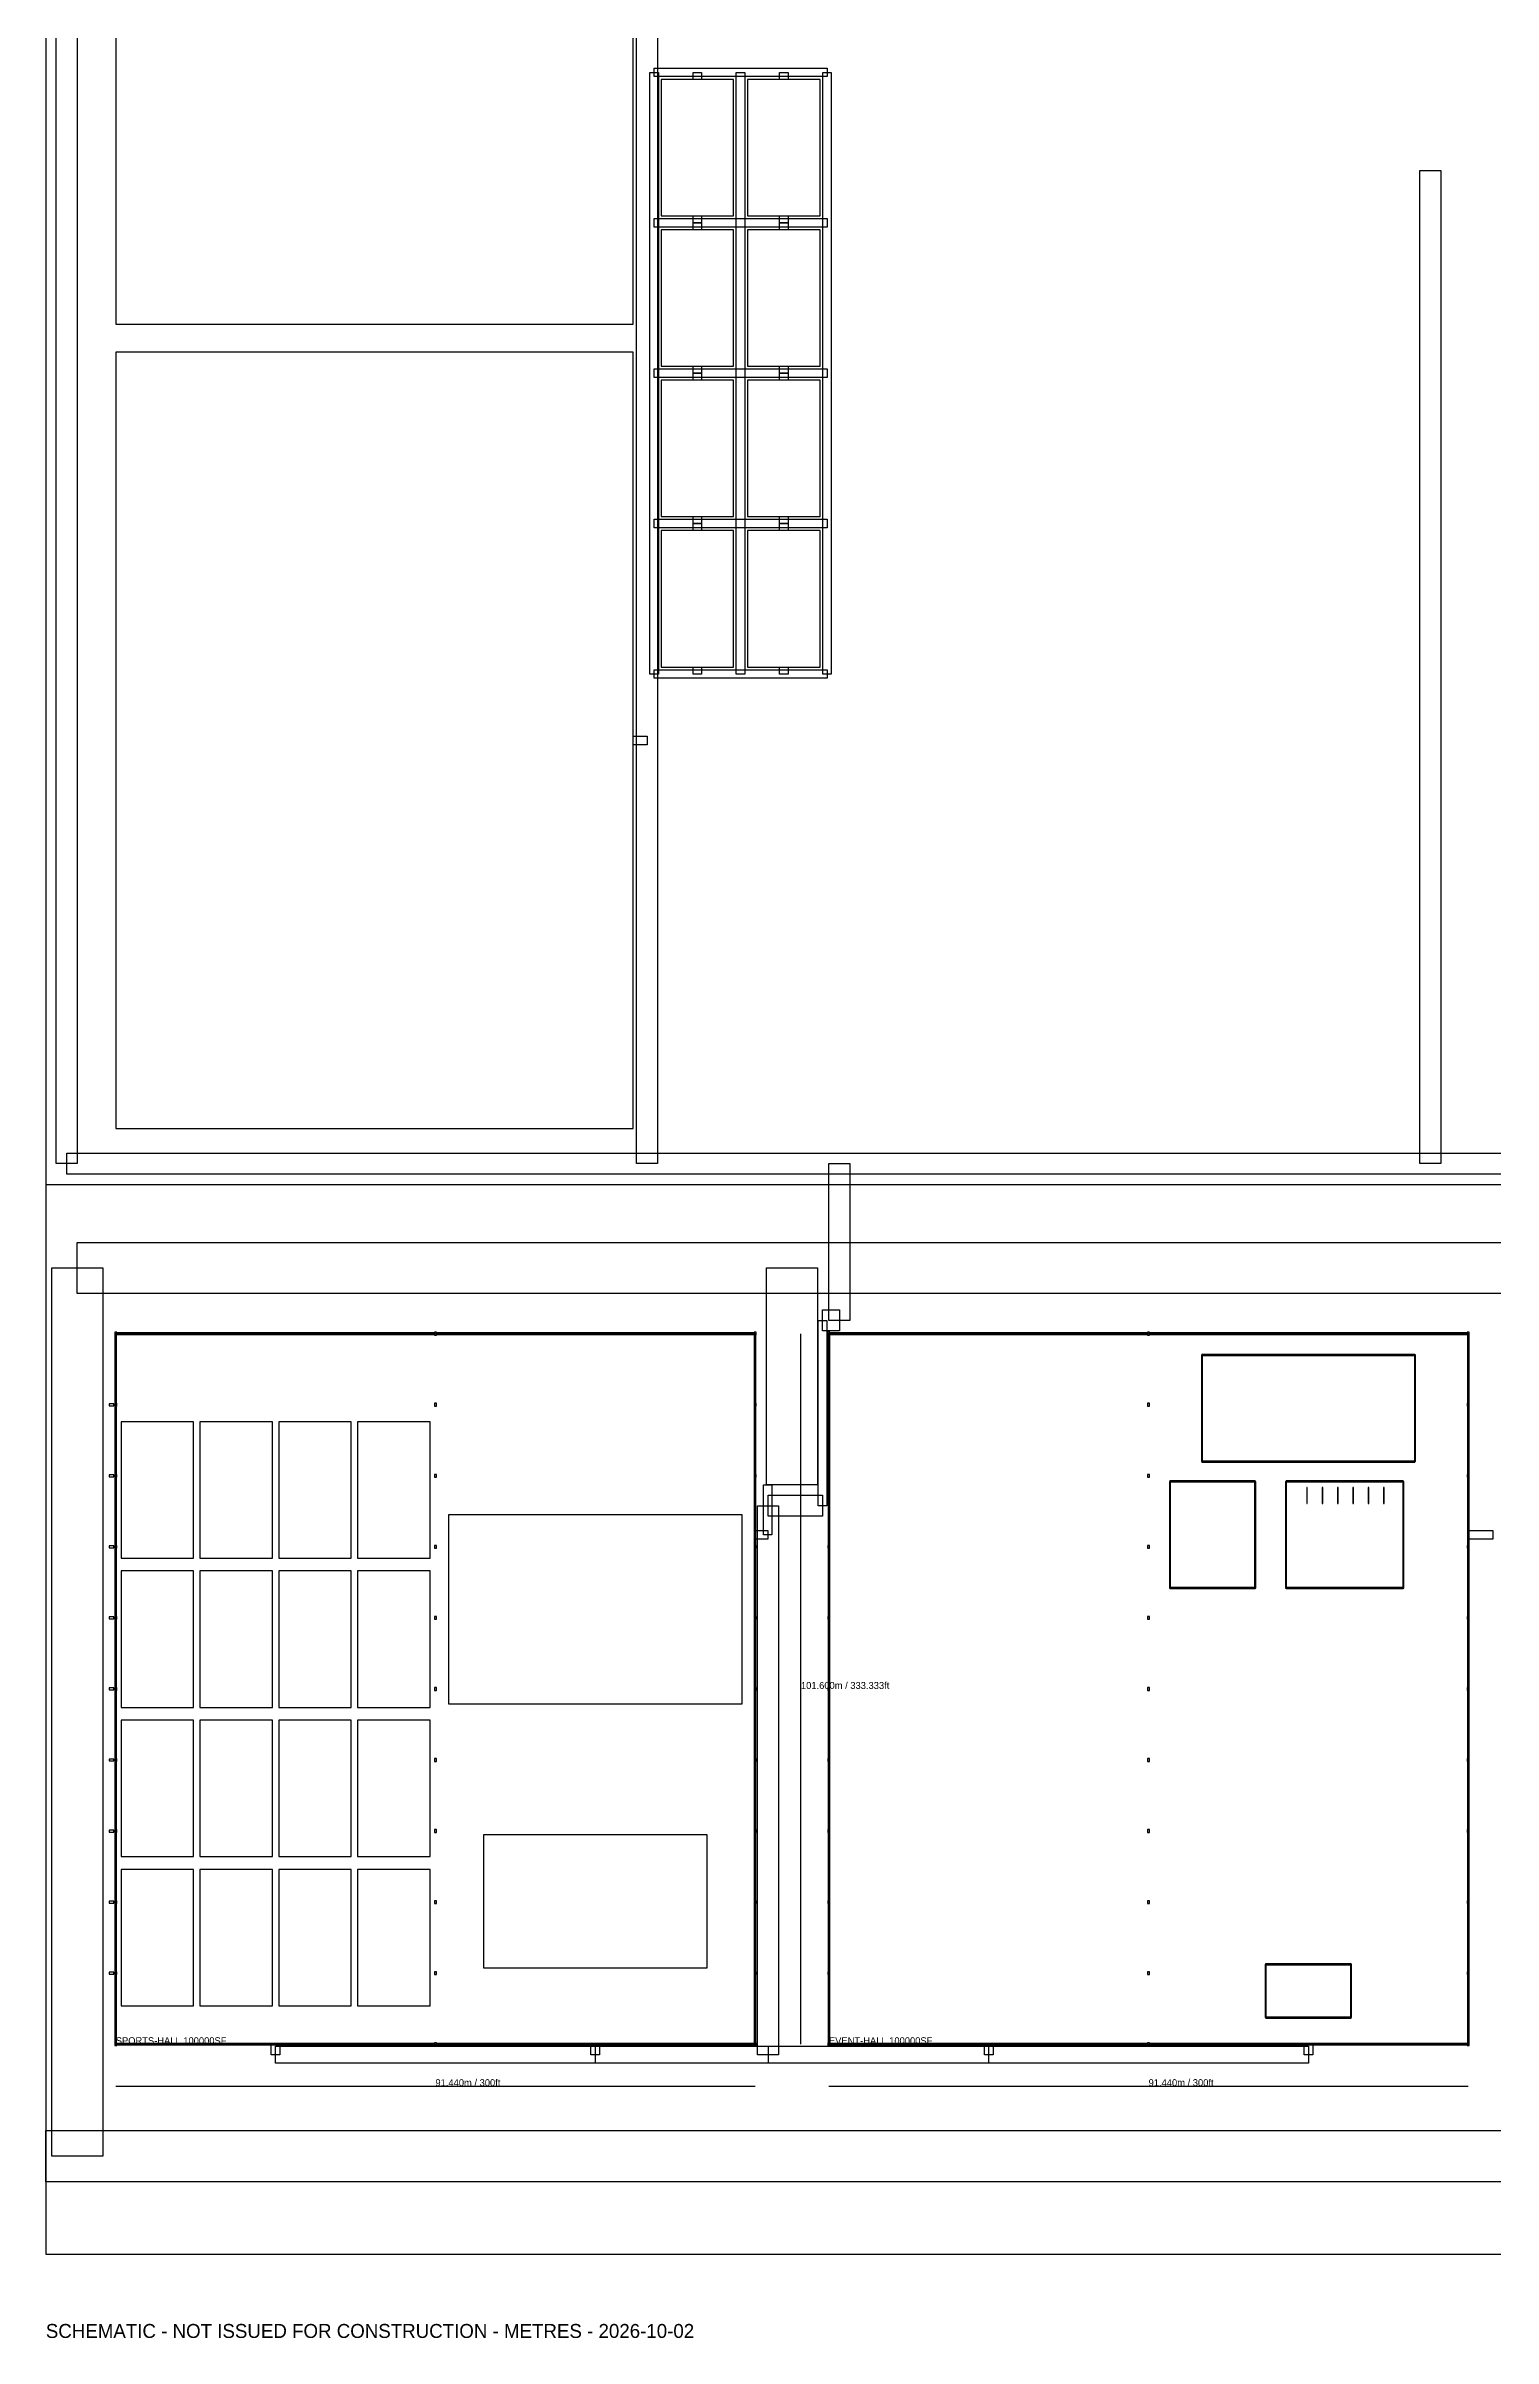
# Model space of a CAD drawing. Header units: metres. Extents: x 0 to 360, y -12 to 510.
# Drawn here: x 0 to 207, y -12 to 315.7 of the extents above; entities that cross this region are included whole.
import ezdxf

# ---------------------------------------------------------------- set-up
doc = ezdxf.new("R2010")
doc.units = ezdxf.units.M
for name, color, linetype in [('ASSUMED_BOUNDARY', 7, 'CONTINUOUS'), ('COURT_FREE_ZONE', 7, 'CONTINUOUS'), ('DIMENSIONS', 7, 'CONTINUOUS'), ('HALL_EVENT-HALL', 7, 'CONTINUOUS'), ('HALL_SPORTS-HALL', 7, 'CONTINUOUS'), ('IFCCOLUMN', 7, 'CONTINUOUS'), ('IFCDOOR', 7, 'CONTINUOUS'), ('IFCWALL', 7, 'CONTINUOUS'), ('NOTES', 7, 'CONTINUOUS'), ('OUTDOOR_30_ACRES', 7, 'CONTINUOUS'), ('SITE_ROADS', 7, 'CONTINUOUS'), ('SITE_WALKS', 7, 'CONTINUOUS')]:
    doc.layers.add(name, color=color, linetype=linetype)

msp = doc.modelspace()

# ---------------------------------------------------------------- linework, layer by layer
at = {"layer": 'ASSUMED_BOUNDARY'}
msp.add_lwpolyline([(0, 0), (360, 0), (340, 152.924433), (340, 510), (0, 510)], close=True, dxfattribs=at)
at = {"layer": 'COURT_FREE_ZONE'}
for points in [[(10, 275.924433), (84, 275.924433), (84, 386.924433), (10, 386.924433)], [(88, 291.446033), (98.3632, 291.446033), (98.3632, 310.953233), (88, 310.953233)], [(100.3632, 291.446033), (110.7264, 291.446033), (110.7264, 310.953233), (100.3632, 310.953233)], [(88, 269.938833), (98.3632, 269.938833), (98.3632, 289.446033), (88, 289.446033)], [(100.3632, 269.938833), (110.7264, 269.938833), (110.7264, 289.446033), (100.3632, 289.446033)], [(10, 160.924433), (84, 160.924433), (84, 271.924433), (10, 271.924433)], [(88, 248.431633), (98.3632, 248.431633), (98.3632, 267.938833), (88, 267.938833)], [(100.3632, 248.431633), (110.7264, 248.431633), (110.7264, 267.938833), (100.3632, 267.938833)], [(88, 226.924433), (98.3632, 226.924433), (98.3632, 246.431633), (88, 246.431633)], [(100.3632, 226.924433), (110.7264, 226.924433), (110.7264, 246.431633), (100.3632, 246.431633)], [(10.762, 99.4944), (21.1252, 99.4944), (21.1252, 119.0016), (10.762, 119.0016)], [(22.0396, 99.4944), (32.4028, 99.4944), (32.4028, 119.0016), (22.0396, 119.0016)], [(33.3172, 99.4944), (43.6804, 99.4944), (43.6804, 119.0016), (33.3172, 119.0016)], [(44.5948, 99.4944), (54.958, 99.4944), (54.958, 119.0016), (44.5948, 119.0016)], [(99.58, 78.6792), (99.58, 105.6792), (57.58, 105.6792), (57.58, 78.6792)], [(10.762, 78.1584), (21.1252, 78.1584), (21.1252, 97.6656), (10.762, 97.6656)], [(22.0396, 78.1584), (32.4028, 78.1584), (32.4028, 97.6656), (22.0396, 97.6656)], [(33.3172, 78.1584), (43.6804, 78.1584), (43.6804, 97.6656), (33.3172, 97.6656)], [(44.5948, 78.1584), (54.958, 78.1584), (54.958, 97.6656), (44.5948, 97.6656)], [(10.762, 56.8224), (21.1252, 56.8224), (21.1252, 76.3296), (10.762, 76.3296)], [(22.0396, 56.8224), (32.4028, 56.8224), (32.4028, 76.3296), (22.0396, 76.3296)], [(33.3172, 56.8224), (43.6804, 56.8224), (43.6804, 76.3296), (33.3172, 76.3296)], [(44.5948, 56.8224), (54.958, 56.8224), (54.958, 76.3296), (44.5948, 76.3296)], [(62.58, 40.9216), (94.58, 40.9216), (94.58, 59.9216), (62.58, 59.9216)], [(10.762, 35.4864), (21.1252, 35.4864), (21.1252, 54.9936), (10.762, 54.9936)], [(22.0396, 35.4864), (32.4028, 35.4864), (32.4028, 54.9936), (22.0396, 54.9936)], [(33.3172, 35.4864), (43.6804, 35.4864), (43.6804, 54.9936), (33.3172, 54.9936)], [(44.5948, 35.4864), (54.958, 35.4864), (54.958, 54.9936), (44.5948, 54.9936)]]:
    msp.add_lwpolyline(points, close=True, dxfattribs=at)
at = {"layer": 'DIMENSIONS'}
for points in [[(108, 30), (108, 131.6)], [(10, 24), (101.44, 24)], [(112, 24), (203.44, 24)]]:
    msp.add_lwpolyline(points, dxfattribs=at)
at = {"layer": 'HALL_EVENT-HALL'}
msp.add_lwpolyline([(112, 30), (203.44, 30), (203.44, 131.6), (112, 131.6)], close=True, dxfattribs=at)
at = {"layer": 'HALL_SPORTS-HALL'}
msp.add_lwpolyline([(10, 30), (101.44, 30), (101.44, 131.6), (10, 131.6)], close=True, dxfattribs=at)
at = {"layer": 'IFCCOLUMN'}
for points in [[(9.85, 131.400006), (10.15, 131.400006), (10.15, 131.800006), (9.85, 131.800006)], [(55.570001, 131.400006), (55.870001, 131.400006), (55.870001, 131.800006), (55.570001, 131.800006)], [(101.290002, 131.400006), (101.590002, 131.400006), (101.590002, 131.800006), (101.290002, 131.800006)], [(111.85, 131.400006), (112.15, 131.400006), (112.15, 131.800006), (111.85, 131.800006)], [(157.570001, 131.400006), (157.870001, 131.400006), (157.870001, 131.800006), (157.570001, 131.800006)], [(203.290002, 131.400006), (203.590002, 131.400006), (203.590002, 131.800006), (203.290002, 131.800006)], [(9.060174, 121.299999), (9.739826, 121.299999), (9.739826, 121.580002), (9.060174, 121.580002)], [(9.85, 121.240002), (10.15, 121.240002), (10.15, 121.640002), (9.85, 121.640002)], [(55.570001, 121.240002), (55.870001, 121.240002), (55.870001, 121.640002), (55.570001, 121.640002)], [(101.290002, 121.240002), (101.590002, 121.240002), (101.590002, 121.640002), (101.290002, 121.640002)], [(111.85, 121.240002), (112.15, 121.240002), (112.15, 121.640002), (111.85, 121.640002)], [(157.570001, 121.240002), (157.870001, 121.240002), (157.870001, 121.640002), (157.570001, 121.640002)], [(203.290002, 121.240002), (203.590002, 121.240002), (203.590002, 121.640002), (203.290002, 121.640002)], [(9.85, 111.079999), (10.15, 111.079999), (10.15, 111.479999), (9.85, 111.479999)], [(55.570001, 111.079999), (55.870001, 111.079999), (55.870001, 111.479999), (55.570001, 111.479999)], [(101.290002, 111.079999), (101.590002, 111.079999), (101.590002, 111.479999), (101.290002, 111.479999)], [(111.85, 111.079999), (112.15, 111.079999), (112.15, 111.479999), (111.85, 111.479999)], [(157.570001, 111.079999), (157.870001, 111.079999), (157.870001, 111.479999), (157.570001, 111.479999)], [(203.290002, 111.079999), (203.590002, 111.079999), (203.590002, 111.479999), (203.290002, 111.479999)], [(9.060174, 111.139996), (9.739826, 111.139996), (9.739826, 111.419999), (9.060174, 111.419999)], [(9.060174, 100.98), (9.739826, 100.98), (9.739826, 101.260003), (9.060174, 101.260003)], [(9.85, 100.920003), (10.15, 100.920003), (10.15, 101.320003), (9.85, 101.320003)], [(55.570001, 100.920003), (55.870001, 100.920003), (55.870001, 101.320003), (55.570001, 101.320003)], [(101.290002, 100.920003), (101.590002, 100.920003), (101.590002, 101.320003), (101.290002, 101.320003)], [(111.85, 100.920003), (112.15, 100.920003), (112.15, 101.320003), (111.85, 101.320003)], [(157.570001, 100.920003), (157.870001, 100.920003), (157.870001, 101.320003), (157.570001, 101.320003)], [(203.290002, 100.920003), (203.590002, 100.920003), (203.590002, 101.320003), (203.290002, 101.320003)], [(9.060174, 90.819996), (9.739826, 90.819996), (9.739826, 91.099999), (9.060174, 91.099999)], [(9.85, 90.759999), (10.15, 90.759999), (10.15, 91.159999), (9.85, 91.159999)], [(55.570001, 90.759999), (55.870001, 90.759999), (55.870001, 91.159999), (55.570001, 91.159999)], [(101.290002, 90.759999), (101.590002, 90.759999), (101.590002, 91.159999), (101.290002, 91.159999)], [(111.85, 90.759999), (112.15, 90.759999), (112.15, 91.159999), (111.85, 91.159999)], [(157.570001, 90.759999), (157.870001, 90.759999), (157.870001, 91.159999), (157.570001, 91.159999)], [(203.290002, 90.759999), (203.590002, 90.759999), (203.590002, 91.159999), (203.290002, 91.159999)], [(9.060174, 80.66), (9.739826, 80.66), (9.739826, 80.940003), (9.060174, 80.940003)], [(9.85, 80.600003), (10.15, 80.600003), (10.15, 81.000003), (9.85, 81.000003)], [(55.570001, 80.600003), (55.870001, 80.600003), (55.870001, 81.000003), (55.570001, 81.000003)], [(101.290002, 80.600003), (101.590002, 80.600003), (101.590002, 81.000003), (101.290002, 81.000003)], [(111.85, 80.600003), (112.15, 80.600003), (112.15, 81.000003), (111.85, 81.000003)], [(157.570001, 80.600003), (157.870001, 80.600003), (157.870001, 81.000003), (157.570001, 81.000003)], [(203.290002, 80.600003), (203.590002, 80.600003), (203.590002, 81.000003), (203.290002, 81.000003)], [(9.060174, 70.499996), (9.739826, 70.499996), (9.739826, 70.779999), (9.060174, 70.779999)], [(9.85, 70.439999), (10.15, 70.439999), (10.15, 70.839999), (9.85, 70.839999)], [(55.570001, 70.439999), (55.870001, 70.439999), (55.870001, 70.839999), (55.570001, 70.839999)], [(101.290002, 70.439999), (101.590002, 70.439999), (101.590002, 70.839999), (101.290002, 70.839999)], [(111.85, 70.439999), (112.15, 70.439999), (112.15, 70.839999), (111.85, 70.839999)], [(157.570001, 70.439999), (157.870001, 70.439999), (157.870001, 70.839999), (157.570001, 70.839999)], [(203.290002, 70.439999), (203.590002, 70.439999), (203.590002, 70.839999), (203.290002, 70.839999)], [(9.060174, 60.339996), (9.739826, 60.339996), (9.739826, 60.62), (9.060174, 60.62)], [(9.85, 60.28), (10.15, 60.28), (10.15, 60.68), (9.85, 60.68)], [(55.570001, 60.28), (55.870001, 60.28), (55.870001, 60.68), (55.570001, 60.68)], [(101.290002, 60.28), (101.590002, 60.28), (101.590002, 60.68), (101.290002, 60.68)], [(111.85, 60.28), (112.15, 60.28), (112.15, 60.68), (111.85, 60.68)], [(157.570001, 60.28), (157.870001, 60.28), (157.870001, 60.68), (157.570001, 60.68)], [(203.290002, 60.28), (203.590002, 60.28), (203.590002, 60.68), (203.290002, 60.68)], [(9.060174, 50.179996), (9.739826, 50.179996), (9.739826, 50.46), (9.060174, 50.46)], [(9.85, 50.12), (10.15, 50.12), (10.15, 50.52), (9.85, 50.52)], [(55.570001, 50.12), (55.870001, 50.12), (55.870001, 50.52), (55.570001, 50.52)], [(101.290002, 50.12), (101.590002, 50.12), (101.590002, 50.52), (101.290002, 50.52)], [(111.85, 50.12), (112.15, 50.12), (112.15, 50.52), (111.85, 50.52)], [(157.570001, 50.12), (157.870001, 50.12), (157.870001, 50.52), (157.570001, 50.52)], [(203.290002, 50.12), (203.590002, 50.12), (203.590002, 50.52), (203.290002, 50.52)], [(9.060174, 40.019997), (9.739826, 40.019997), (9.739826, 40.3), (9.060174, 40.3)], [(9.85, 39.96), (10.15, 39.96), (10.15, 40.36), (9.85, 40.36)], [(55.570001, 39.96), (55.870001, 39.96), (55.870001, 40.36), (55.570001, 40.36)], [(101.290002, 39.96), (101.590002, 39.96), (101.590002, 40.36), (101.290002, 40.36)], [(111.85, 39.96), (112.15, 39.96), (112.15, 40.36), (111.85, 40.36)], [(157.570001, 39.96), (157.870001, 39.96), (157.870001, 40.36), (157.570001, 40.36)], [(203.290002, 39.96), (203.590002, 39.96), (203.590002, 40.36), (203.290002, 40.36)], [(9.85, 29.8), (10.15, 29.8), (10.15, 30.2), (9.85, 30.2)], [(55.570001, 29.8), (55.870001, 29.8), (55.870001, 30.2), (55.570001, 30.2)], [(101.290002, 29.8), (101.590002, 29.8), (101.590002, 30.2), (101.290002, 30.2)], [(111.85, 29.8), (112.15, 29.8), (112.15, 30.2), (111.85, 30.2)], [(157.570001, 29.8), (157.870001, 29.8), (157.870001, 30.2), (157.570001, 30.2)], [(203.290002, 29.8), (203.590002, 29.8), (203.590002, 30.2), (203.290002, 30.2)]]:
    msp.add_lwpolyline(points, close=True, dxfattribs=at)
at = {"layer": 'IFCDOOR'}
for points in [[(31.6408, 131.57), (34.0792, 131.57), (34.0792, 131.63), (31.6408, 131.63)], [(77.3608, 131.57), (79.7992, 131.57), (79.7992, 131.63), (77.3608, 131.63)], [(133.6408, 131.57), (136.0792, 131.57), (136.0792, 131.63), (133.6408, 131.63)], [(179.3608, 131.57), (181.7992, 131.57), (181.7992, 131.63), (179.3608, 131.63)], [(179.97, 113.282), (181.19, 113.282), (181.19, 113.342), (179.97, 113.342)], [(101.41, 104.3712), (101.47, 104.3712), (101.47, 108.0288), (101.41, 108.0288)], [(203.41, 104.3712), (203.47, 104.3712), (203.47, 108.0288), (203.41, 108.0288)], [(166.254, 95.1972), (167.474, 95.1972), (167.474, 95.2572), (166.254, 95.2572)], [(185.1516, 95.1972), (186.3716, 95.1972), (186.3716, 95.2572), (185.1516, 95.2572)], [(9.97, 74.5008), (10.03, 74.5008), (10.03, 76.9392), (9.97, 76.9392)], [(111.97, 74.5008), (112.03, 74.5008), (112.03, 76.9392), (111.97, 76.9392)], [(179.97, 33.78), (181.19, 33.78), (181.19, 33.84), (179.97, 33.84)], [(31.6408, 29.97), (34.0792, 29.97), (34.0792, 30.03), (31.6408, 30.03)], [(77.3608, 29.97), (79.7992, 29.97), (79.7992, 30.03), (77.3608, 30.03)], [(133.6408, 29.97), (136.0792, 29.97), (136.0792, 30.03), (133.6408, 30.03)], [(179.3608, 29.97), (181.7992, 29.97), (181.7992, 30.03), (179.3608, 30.03)]]:
    msp.add_lwpolyline(points, close=True, dxfattribs=at)
at = {"layer": 'IFCWALL'}
for points in [[(9.89, 121.54), (10.11, 121.54), (10.11, 131.5), (9.89, 131.5)], [(9.89, 121.54), (10.11, 121.54), (10.11, 131.5), (9.89, 131.5)], [(10.15, 131.49), (55.57, 131.49), (55.57, 131.71), (10.15, 131.71)], [(55.87, 131.49), (101.29, 131.49), (101.29, 131.71), (55.87, 131.71)], [(101.33, 121.54), (101.55, 121.54), (101.55, 131.5), (101.33, 131.5)], [(101.33, 121.54), (101.55, 121.54), (101.55, 131.5), (101.33, 131.5)], [(111.89, 121.54), (112.11, 121.54), (112.11, 131.5), (111.89, 131.5)], [(111.89, 121.54), (112.11, 121.54), (112.11, 131.5), (111.89, 131.5)], [(112.15, 131.49), (157.57, 131.49), (157.57, 131.71), (112.15, 131.71)], [(157.87, 131.49), (203.29, 131.49), (203.29, 131.71), (157.87, 131.71)], [(203.33, 121.54), (203.55, 121.54), (203.55, 131.5), (203.33, 131.5)], [(203.33, 121.54), (203.55, 121.54), (203.55, 131.5), (203.33, 131.5)], [(165.265, 113.312), (165.415, 113.312), (165.415, 128.552), (165.265, 128.552)], [(165.34, 128.477), (195.82, 128.477), (195.82, 128.627), (165.34, 128.627)], [(195.745, 113.312), (195.895, 113.312), (195.895, 128.552), (195.745, 128.552)], [(9.89, 111.38), (10.11, 111.38), (10.11, 121.34), (9.89, 121.34)], [(9.89, 111.38), (10.11, 111.38), (10.11, 121.34), (9.89, 121.34)], [(101.33, 111.38), (101.55, 111.38), (101.55, 121.34), (101.33, 121.34)], [(101.33, 111.38), (101.55, 111.38), (101.55, 121.34), (101.33, 121.34)], [(111.89, 111.38), (112.11, 111.38), (112.11, 121.34), (111.89, 121.34)], [(111.89, 111.38), (112.11, 111.38), (112.11, 121.34), (111.89, 121.34)], [(203.33, 111.38), (203.55, 111.38), (203.55, 121.34), (203.33, 121.34)], [(203.33, 111.38), (203.55, 111.38), (203.55, 121.34), (203.33, 121.34)], [(165.34, 113.237), (195.82, 113.237), (195.82, 113.387), (165.34, 113.387)], [(9.89, 101.22), (10.11, 101.22), (10.11, 111.18), (9.89, 111.18)], [(9.89, 101.22), (10.11, 101.22), (10.11, 111.18), (9.89, 111.18)], [(101.33, 101.22), (101.55, 101.22), (101.55, 111.18), (101.33, 111.18)], [(111.89, 101.22), (112.11, 101.22), (112.11, 111.18), (111.89, 111.18)], [(111.89, 101.22), (112.11, 101.22), (112.11, 111.18), (111.89, 111.18)], [(160.693, 95.2272), (160.843, 95.2272), (160.843, 110.4672), (160.693, 110.4672)], [(160.768, 110.3922), (172.96, 110.3922), (172.96, 110.5422), (160.768, 110.5422)], [(172.885, 95.2272), (173.035, 95.2272), (173.035, 110.4672), (172.885, 110.4672)], [(177.3046, 95.2272), (177.4546, 95.2272), (177.4546, 110.4672), (177.3046, 110.4672)], [(177.3796, 110.3922), (194.1436, 110.3922), (194.1436, 110.5422), (177.3796, 110.5422)], [(180.3396, 107.3172), (180.4196, 107.3172), (180.4196, 109.6172), (180.3396, 109.6172)], [(182.5396, 107.3172), (182.6196, 107.3172), (182.6196, 109.6172), (182.5396, 109.6172)], [(184.7396, 107.3172), (184.8196, 107.3172), (184.8196, 109.6172), (184.7396, 109.6172)], [(186.9396, 107.3172), (187.0196, 107.3172), (187.0196, 109.6172), (186.9396, 109.6172)], [(189.1396, 107.3172), (189.2196, 107.3172), (189.2196, 109.6172), (189.1396, 109.6172)], [(191.3396, 107.3172), (191.4196, 107.3172), (191.4196, 109.6172), (191.3396, 109.6172)], [(194.0686, 95.2272), (194.2186, 95.2272), (194.2186, 110.4672), (194.0686, 110.4672)], [(203.33, 101.22), (203.55, 101.22), (203.55, 111.18), (203.33, 111.18)], [(9.89, 91.06), (10.11, 91.06), (10.11, 101.02), (9.89, 101.02)], [(9.89, 91.06), (10.11, 91.06), (10.11, 101.02), (9.89, 101.02)], [(101.33, 91.06), (101.55, 91.06), (101.55, 101.02), (101.33, 101.02)], [(101.33, 91.06), (101.55, 91.06), (101.55, 101.02), (101.33, 101.02)], [(111.89, 91.06), (112.11, 91.06), (112.11, 101.02), (111.89, 101.02)], [(111.89, 91.06), (112.11, 91.06), (112.11, 101.02), (111.89, 101.02)], [(203.33, 91.06), (203.55, 91.06), (203.55, 101.02), (203.33, 101.02)], [(203.33, 91.06), (203.55, 91.06), (203.55, 101.02), (203.33, 101.02)], [(160.768, 95.1522), (172.96, 95.1522), (172.96, 95.3022), (160.768, 95.3022)], [(177.3796, 95.1522), (194.1436, 95.1522), (194.1436, 95.3022), (177.3796, 95.3022)], [(9.89, 80.9), (10.11, 80.9), (10.11, 90.86), (9.89, 90.86)], [(9.89, 80.9), (10.11, 80.9), (10.11, 90.86), (9.89, 90.86)], [(101.33, 80.9), (101.55, 80.9), (101.55, 90.86), (101.33, 90.86)], [(101.33, 80.9), (101.55, 80.9), (101.55, 90.86), (101.33, 90.86)], [(111.89, 80.9), (112.11, 80.9), (112.11, 90.86), (111.89, 90.86)], [(111.89, 80.9), (112.11, 80.9), (112.11, 90.86), (111.89, 90.86)], [(203.33, 80.9), (203.55, 80.9), (203.55, 90.86), (203.33, 90.86)], [(203.33, 80.9), (203.55, 80.9), (203.55, 90.86), (203.33, 90.86)], [(9.89, 70.74), (10.11, 70.74), (10.11, 80.7), (9.89, 80.7)], [(101.33, 70.74), (101.55, 70.74), (101.55, 80.7), (101.33, 80.7)], [(101.33, 70.74), (101.55, 70.74), (101.55, 80.7), (101.33, 80.7)], [(111.89, 70.74), (112.11, 70.74), (112.11, 80.7), (111.89, 80.7)], [(203.33, 70.74), (203.55, 70.74), (203.55, 80.7), (203.33, 80.7)], [(203.33, 70.74), (203.55, 70.74), (203.55, 80.7), (203.33, 80.7)], [(9.89, 60.58), (10.11, 60.58), (10.11, 70.54), (9.89, 70.54)], [(9.89, 60.58), (10.11, 60.58), (10.11, 70.54), (9.89, 70.54)], [(101.33, 60.58), (101.55, 60.58), (101.55, 70.54), (101.33, 70.54)], [(101.33, 60.58), (101.55, 60.58), (101.55, 70.54), (101.33, 70.54)], [(111.89, 60.58), (112.11, 60.58), (112.11, 70.54), (111.89, 70.54)], [(111.89, 60.58), (112.11, 60.58), (112.11, 70.54), (111.89, 70.54)], [(203.33, 60.58), (203.55, 60.58), (203.55, 70.54), (203.33, 70.54)], [(203.33, 60.58), (203.55, 60.58), (203.55, 70.54), (203.33, 70.54)], [(9.89, 50.42), (10.11, 50.42), (10.11, 60.38), (9.89, 60.38)], [(9.89, 50.42), (10.11, 50.42), (10.11, 60.38), (9.89, 60.38)], [(101.33, 50.42), (101.55, 50.42), (101.55, 60.38), (101.33, 60.38)], [(101.33, 50.42), (101.55, 50.42), (101.55, 60.38), (101.33, 60.38)], [(111.89, 50.42), (112.11, 50.42), (112.11, 60.38), (111.89, 60.38)], [(111.89, 50.42), (112.11, 50.42), (112.11, 60.38), (111.89, 60.38)], [(203.33, 50.42), (203.55, 50.42), (203.55, 60.38), (203.33, 60.38)], [(203.33, 50.42), (203.55, 50.42), (203.55, 60.38), (203.33, 60.38)], [(9.89, 40.26), (10.11, 40.26), (10.11, 50.22), (9.89, 50.22)], [(9.89, 40.26), (10.11, 40.26), (10.11, 50.22), (9.89, 50.22)], [(101.33, 40.26), (101.55, 40.26), (101.55, 50.22), (101.33, 50.22)], [(101.33, 40.26), (101.55, 40.26), (101.55, 50.22), (101.33, 50.22)], [(111.89, 40.26), (112.11, 40.26), (112.11, 50.22), (111.89, 50.22)], [(111.89, 40.26), (112.11, 40.26), (112.11, 50.22), (111.89, 50.22)], [(203.33, 40.26), (203.55, 40.26), (203.55, 50.22), (203.33, 50.22)], [(203.33, 40.26), (203.55, 40.26), (203.55, 50.22), (203.33, 50.22)], [(9.89, 30.1), (10.11, 30.1), (10.11, 40.06), (9.89, 40.06)], [(9.89, 30.1), (10.11, 30.1), (10.11, 40.06), (9.89, 40.06)], [(101.33, 30.1), (101.55, 30.1), (101.55, 40.06), (101.33, 40.06)], [(101.33, 30.1), (101.55, 30.1), (101.55, 40.06), (101.33, 40.06)], [(111.89, 30.1), (112.11, 30.1), (112.11, 40.06), (111.89, 40.06)], [(111.89, 30.1), (112.11, 30.1), (112.11, 40.06), (111.89, 40.06)], [(174.409, 33.81), (174.559, 33.81), (174.559, 41.43), (174.409, 41.43)], [(174.484, 41.355), (186.676, 41.355), (186.676, 41.505), (174.484, 41.505)], [(186.601, 33.81), (186.751, 33.81), (186.751, 41.43), (186.601, 41.43)], [(203.33, 30.1), (203.55, 30.1), (203.55, 40.06), (203.33, 40.06)], [(203.33, 30.1), (203.55, 30.1), (203.55, 40.06), (203.33, 40.06)], [(174.484, 33.735), (186.676, 33.735), (186.676, 33.885), (174.484, 33.885)], [(10.15, 29.89), (55.57, 29.89), (55.57, 30.11), (10.15, 30.11)], [(55.87, 29.89), (101.29, 29.89), (101.29, 30.11), (55.87, 30.11)], [(112.15, 29.89), (157.57, 29.89), (157.57, 30.11), (112.15, 30.11)], [(157.87, 29.89), (203.29, 29.89), (203.29, 30.11), (157.87, 30.11)]]:
    msp.add_lwpolyline(points, close=True, dxfattribs=at)
at = {"layer": 'OUTDOOR_30_ACRES'}
msp.add_lwpolyline([(0, 152.924433), (340, 152.924433), (340, 510), (0, 510)], close=True, dxfattribs=at)
at = {"layer": 'SITE_ROADS'}
for points in [[(4.5, 144.6576), (210.72, 144.6576), (210.72, 137.3424), (4.5, 137.3424)], [(0.8424, 14), (0.8424, 141), (8.1576, 141), (8.1576, 14)], [(110.3776, 141), (110.3776, 110), (103.0624, 110), (103.0624, 141)], [(0, 17.6576), (360, 17.6576), (360, 10.3424), (0, 10.3424)]]:
    msp.add_lwpolyline(points, close=True, dxfattribs=at)
at = {"layer": 'SITE_WALKS'}
for points in [[(1.5, 155.924433), (1.5, 507), (4.5, 507), (4.5, 155.924433)], [(84.5, 155.924433), (84.5, 386.924433), (87.5, 386.924433), (87.5, 155.924433)], [(86.39, 225.924433), (86.39, 311.953233), (87.61, 311.953233), (87.61, 225.924433)], [(87, 312.563233), (111.7264, 312.563233), (111.7264, 311.343233), (87, 311.343233)], [(93.7916, 311.953233), (93.7916, 310.953233), (92.5716, 310.953233), (92.5716, 311.953233)], [(98.7532, 225.924433), (98.7532, 311.953233), (99.9732, 311.953233), (99.9732, 225.924433)], [(106.1548, 311.953233), (106.1548, 310.953233), (104.9348, 310.953233), (104.9348, 311.953233)], [(111.1164, 225.924433), (111.1164, 311.953233), (112.3364, 311.953233), (112.3364, 225.924433)], [(196.5, 155.924433), (196.5, 297.924433), (199.5, 297.924433), (199.5, 155.924433)], [(87, 291.056033), (111.7264, 291.056033), (111.7264, 289.836033), (87, 289.836033)], [(92.5716, 290.446033), (92.5716, 291.446033), (93.7916, 291.446033), (93.7916, 290.446033)], [(93.7916, 290.446033), (93.7916, 289.446033), (92.5716, 289.446033), (92.5716, 290.446033)], [(104.9348, 290.446033), (104.9348, 291.446033), (106.1548, 291.446033), (106.1548, 290.446033)], [(106.1548, 290.446033), (106.1548, 289.446033), (104.9348, 289.446033), (104.9348, 290.446033)], [(87, 269.548833), (111.7264, 269.548833), (111.7264, 268.328833), (87, 268.328833)], [(92.5716, 268.938833), (92.5716, 269.938833), (93.7916, 269.938833), (93.7916, 268.938833)], [(93.7916, 268.938833), (93.7916, 267.938833), (92.5716, 267.938833), (92.5716, 268.938833)], [(104.9348, 268.938833), (104.9348, 269.938833), (106.1548, 269.938833), (106.1548, 268.938833)], [(106.1548, 268.938833), (106.1548, 267.938833), (104.9348, 267.938833), (104.9348, 268.938833)], [(87, 248.041633), (111.7264, 248.041633), (111.7264, 246.821633), (87, 246.821633)], [(92.5716, 247.431633), (92.5716, 248.431633), (93.7916, 248.431633), (93.7916, 247.431633)], [(93.7916, 247.431633), (93.7916, 246.431633), (92.5716, 246.431633), (92.5716, 247.431633)], [(104.9348, 247.431633), (104.9348, 248.431633), (106.1548, 248.431633), (106.1548, 247.431633)], [(106.1548, 247.431633), (106.1548, 246.431633), (104.9348, 246.431633), (104.9348, 247.431633)], [(87, 226.534433), (111.7264, 226.534433), (111.7264, 225.314433), (87, 225.314433)], [(92.5716, 225.924433), (92.5716, 226.924433), (93.7916, 226.924433), (93.7916, 225.924433)], [(104.9348, 225.924433), (104.9348, 226.924433), (106.1548, 226.924433), (106.1548, 225.924433)], [(86, 215.814433), (84, 215.814433), (84, 217.034433), (86, 217.034433)], [(3, 157.424433), (337, 157.424433), (337, 154.424433), (3, 154.424433)], [(112, 133.5), (112, 155.924433), (115, 155.924433), (115, 133.5)], [(111.09, 135), (113.5, 135), (113.5, 132), (111.09, 132)], [(110.48, 107), (110.48, 133.5), (111.7, 133.5), (111.7, 107)], [(103.85, 110), (103.85, 102.8472), (102.63, 102.8472), (102.63, 110)], [(103.3, 108.5), (111.09, 108.5), (111.09, 105.5), (103.3, 105.5)], [(101.8, 28.5), (101.8, 107), (104.8, 107), (104.8, 28.5)], [(103.24, 102.2372), (101.44, 102.2372), (101.44, 103.4572), (103.24, 103.4572)], [(206.94, 102.2372), (203.44, 102.2372), (203.44, 103.4572), (206.94, 103.4572)], [(32.25, 28.5), (32.25, 30), (33.47, 30), (33.47, 28.5)], [(32.86, 29.7), (103.3, 29.7), (103.3, 27.3), (32.86, 27.3)], [(32.86, 29.7), (78.58, 29.7), (78.58, 27.3), (32.86, 27.3)], [(32.86, 29.7), (180.58, 29.7), (180.58, 27.3), (32.86, 27.3)], [(77.97, 28.5), (77.97, 30), (79.19, 30), (79.19, 28.5)], [(134.25, 28.5), (134.25, 30), (135.47, 30), (135.47, 28.5)], [(134.86, 29.7), (180.58, 29.7), (180.58, 27.3), (134.86, 27.3)], [(179.97, 28.5), (179.97, 30), (181.19, 30), (181.19, 28.5)]]:
    msp.add_lwpolyline(points, close=True, dxfattribs=at)

# ---------------------------------------------------------------- texts
at = {"layer": 'DIMENSIONS'}
for s, p in [('101.600m / 333.333ft', (108, 80.8)), ('91.440m / 300ft', (55.72, 24)), ('91.440m / 300ft', (157.72, 24))]:
    msp.add_text(s, height=1, dxfattribs=at).set_placement(p)
at = {"layer": 'NOTES'}
for s, height, p in [('SPORTS-HALL 100000SF', 1, (10, 30)), ('EVENT-HALL 100000SF', 1, (112, 30)), ('SCHEMATIC - NOT ISSUED FOR CONSTRUCTION - METRES - 2026-10-02', 2, (0, -12))]:
    msp.add_text(s, height=height, dxfattribs=at).set_placement(p)

doc.saveas('drawing.dxf')
